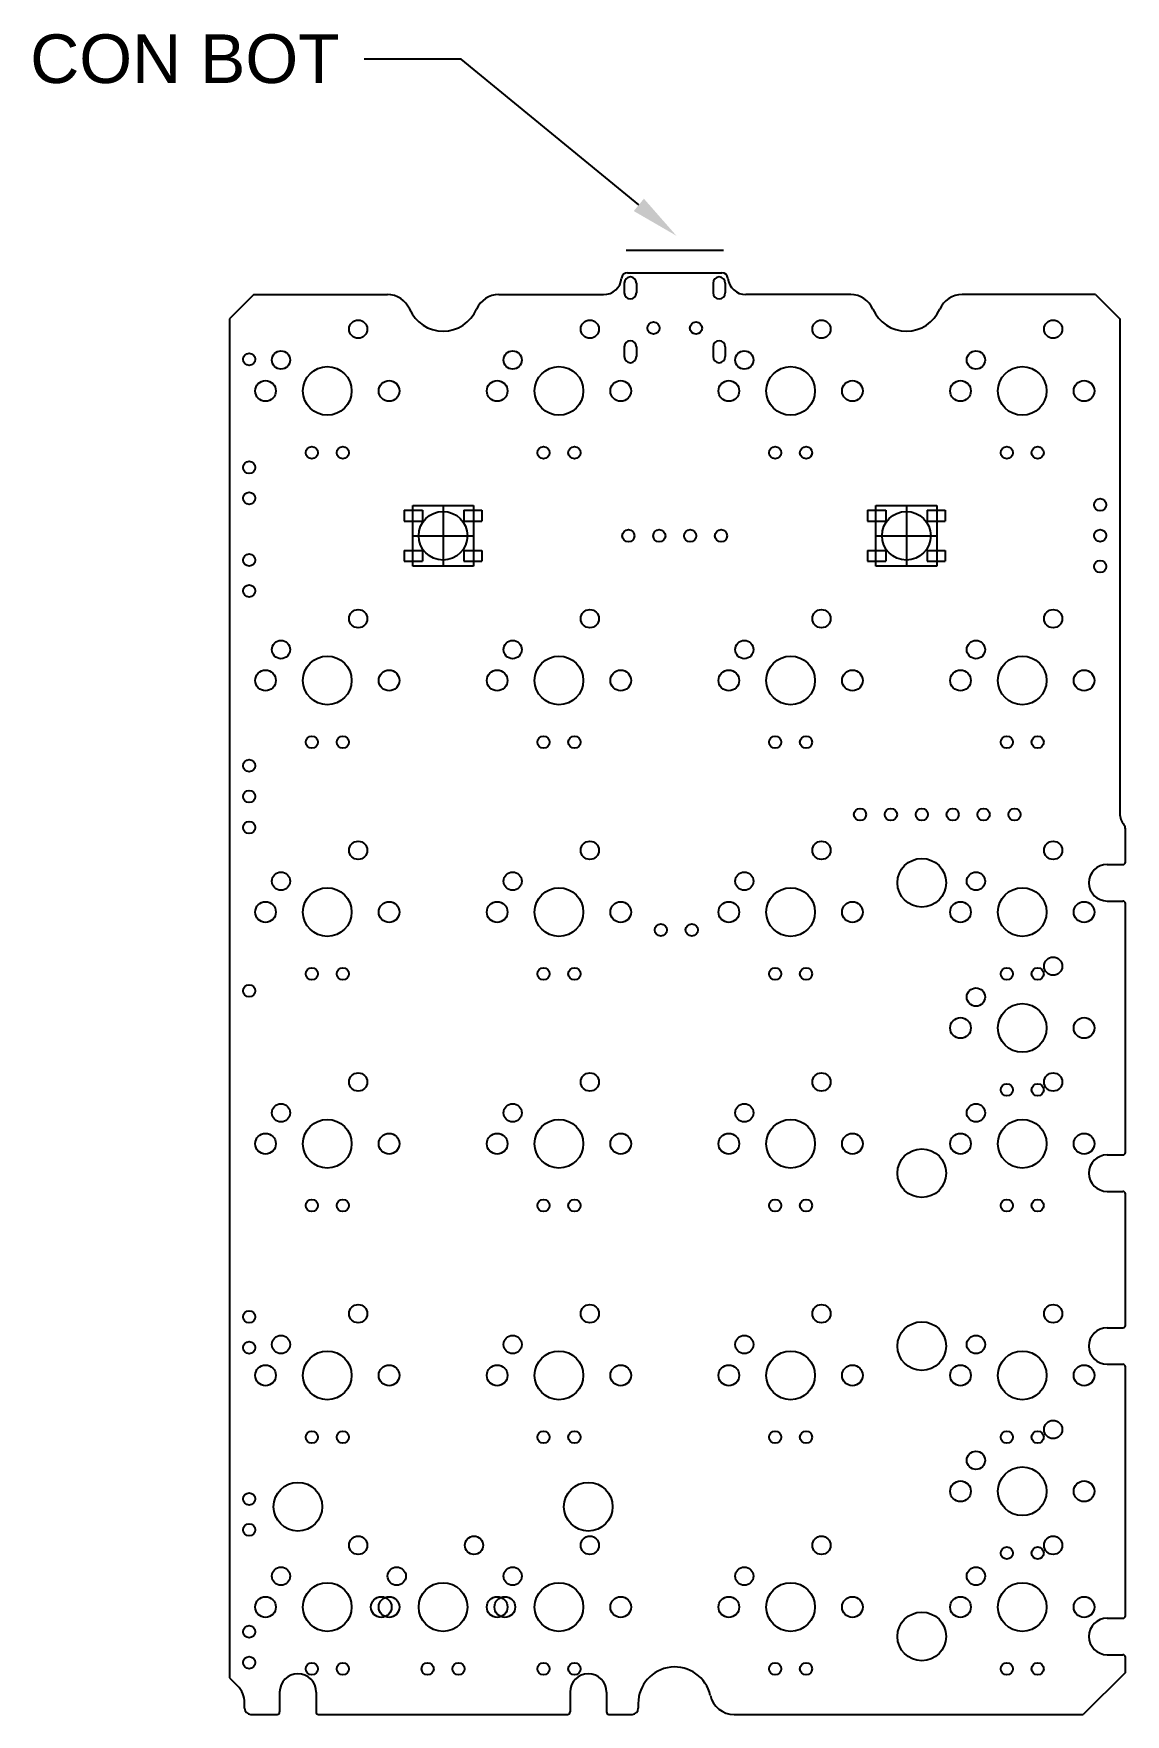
# Model space of a CAD drawing. Header units: millimetres. Extents: x 416 to 505, y 264 to 402.
import ezdxf
from ezdxf import colors
from ezdxf.entities.mleader import LeaderData, LeaderLine
from ezdxf.math import Vec2, Vec3

# ---------------------------------------------------------------- set-up
doc = ezdxf.new("R2010")
doc.units = ezdxf.units.MM
doc.layers.add('bpad', color=220, linetype='Continuous')
doc.styles.get("Standard").update_dxf_attribs({"font": 'arial.ttf'})

msp = doc.modelspace()

# ---------------------------------------------------------------- linework, layer by layer
at = {"layer": 'bpad', "color": 5}
msp.add_line((464.43, 384.63), (472.43, 384.63), dxfattribs=at)
at = {"layer": 'bpad', "color": 2}
for p, q in [((464.28, 381.93), (464.28, 381.13)), ((465.28, 381.93), (465.28, 381.13)), ((471.58, 381.93), (471.58, 381.13)), ((472.58, 381.93), (472.58, 381.13)), ((464.28, 376.68), (464.28, 375.88)), ((465.28, 376.68), (465.28, 375.88)), ((471.58, 376.68), (471.58, 375.88)), ((472.58, 376.68), (472.58, 375.88))]:
    msp.add_line(p, q, dxfattribs=at)
at = {"layer": 'bpad'}
for p, q in [((464.56, 382.78), (472.3, 382.78)), ((433.83, 380.98), (431.83, 378.98)), ((433.83, 380.98), (444.8, 380.98)), ((453.96, 380.98), (462.57, 380.98)), ((482.9, 380.98), (474.29, 380.98)), ((503.03, 380.98), (492.06, 380.98)), ((503.03, 380.98), (505.03, 378.98)), ((431.83, 378.98), (431.83, 267.22)), ((505.03, 378.98), (505.03, 338.33)), ((446.88, 363.65), (451.88, 363.65)), ((446.88, 358.65), (446.88, 363.65)), ((449.38, 363.65), (449.38, 358.65)), ((451.88, 363.65), (451.88, 358.65)), ((484.98, 363.65), (489.98, 363.65)), ((484.98, 358.65), (484.98, 363.65)), ((487.48, 363.65), (487.48, 358.65)), ((489.98, 363.65), (489.98, 358.65)), ((446.18, 363.25), (446.18, 362.35)), ((446.18, 363.25), (447.68, 363.25)), ((446.18, 362.35), (447.68, 362.35)), ((447.68, 363.25), (447.68, 362.35)), ((451.08, 363.25), (451.08, 362.35)), ((451.08, 363.25), (452.58, 363.25)), ((451.08, 362.35), (452.58, 362.35)), ((452.58, 363.25), (452.58, 362.35)), ((484.28, 363.25), (484.28, 362.35)), ((484.28, 363.25), (485.78, 363.25)), ((484.28, 362.35), (485.78, 362.35)), ((485.78, 363.25), (485.78, 362.35)), ((489.18, 363.25), (489.18, 362.35)), ((489.18, 363.25), (490.68, 363.25)), ((489.18, 362.35), (490.68, 362.35)), ((490.68, 363.25), (490.68, 362.35)), ((446.88, 361.15), (451.88, 361.15)), ((484.98, 361.15), (489.98, 361.15)), ((446.18, 359.95), (446.18, 359.05)), ((446.18, 359.95), (447.68, 359.95)), ((447.68, 359.95), (447.68, 359.05)), ((451.08, 359.95), (451.08, 359.05)), ((451.08, 359.95), (452.58, 359.95)), ((452.58, 359.95), (452.58, 359.05)), ((484.28, 359.95), (484.28, 359.05)), ((484.28, 359.95), (485.78, 359.95)), ((485.78, 359.95), (485.78, 359.05)), ((489.18, 359.95), (489.18, 359.05)), ((489.18, 359.95), (490.68, 359.95)), ((490.68, 359.95), (490.68, 359.05)), ((446.18, 359.05), (447.68, 359.05)), ((451.88, 358.65), (446.88, 358.65)), ((451.08, 359.05), (452.58, 359.05)), ((484.28, 359.05), (485.78, 359.05)), ((489.98, 358.65), (484.98, 358.65)), ((489.18, 359.05), (490.68, 359.05)), ((505.49, 334.31), (505.49, 337.05)), ((503.99, 334.11), (505.29, 334.11)), ((503.99, 331.11), (505.29, 331.11)), ((505.49, 310.43), (505.49, 330.91)), ((503.99, 310.23), (505.29, 310.23)), ((503.99, 307.23), (505.29, 307.23)), ((505.49, 296.21), (505.49, 307.03)), ((503.99, 296.01), (505.29, 296.01)), ((503.99, 293.01), (505.29, 293.01)), ((505.49, 272.33), (505.49, 292.81)), ((503.99, 272.13), (505.29, 272.13)), ((503.99, 269.13), (505.29, 269.13)), ((505.49, 267.68), (505.49, 268.93)), ((431.83, 267.22), (432.48, 266.58)), ((505.49, 267.68), (502.03, 264.22)), ((435.94, 266.06), (435.94, 264.42)), ((438.94, 266.06), (438.94, 264.42)), ((459.82, 266.06), (459.82, 264.42)), ((462.82, 266.06), (462.82, 264.42)), ((433.06, 264.72), (433.06, 265.16)), ((433.56, 264.22), (435.74, 264.22)), ((439.14, 264.22), (459.62, 264.22)), ((463.02, 264.22), (464.93, 264.22)), ((465.43, 265.12), (465.43, 264.72)), ((473.31, 264.22), (502.03, 264.22))]:
    msp.add_line(p, q, dxfattribs=at)
for centre, radius in [((442.4, 378.14), 0.75), ((461.45, 378.14), 0.75), ((480.5, 378.14), 0.75), ((499.55, 378.14), 0.75), ((436.05, 375.6), 0.75), ((455.1, 375.6), 0.75), ((474.15, 375.6), 0.75), ((493.2, 375.6), 0.75), ((439.86, 373.06), 2), ((458.91, 373.06), 2), ((477.96, 373.06), 2), ((497.01, 373.06), 2), ((434.78, 373.06), 0.85), ((444.94, 373.06), 0.85), ((453.83, 373.06), 0.85), ((463.99, 373.06), 0.85), ((472.88, 373.06), 0.85), ((483.04, 373.06), 0.85), ((491.93, 373.06), 0.85), ((502.09, 373.06), 0.85), ((438.59, 367.98), 0.5), ((441.13, 367.98), 0.5), ((457.64, 367.98), 0.5), ((460.18, 367.98), 0.5), ((476.69, 367.98), 0.5), ((479.23, 367.98), 0.5), ((495.74, 367.98), 0.5), ((498.28, 367.98), 0.5), ((449.38, 361.15), 2), ((487.48, 361.15), 2), ((442.4, 354.33), 0.75), ((461.45, 354.33), 0.75), ((480.5, 354.33), 0.75), ((499.55, 354.33), 0.75), ((436.05, 351.79), 0.75), ((455.1, 351.79), 0.75), ((474.15, 351.79), 0.75), ((493.2, 351.79), 0.75), ((439.86, 349.25), 2), ((458.91, 349.25), 2), ((477.96, 349.25), 2), ((497.01, 349.25), 2), ((434.78, 349.25), 0.85), ((444.94, 349.25), 0.85), ((453.83, 349.25), 0.85), ((463.99, 349.25), 0.85), ((472.88, 349.25), 0.85), ((483.04, 349.25), 0.85), ((491.93, 349.25), 0.85), ((502.09, 349.25), 0.85), ((438.59, 344.17), 0.5), ((441.13, 344.17), 0.5), ((457.64, 344.17), 0.5), ((460.18, 344.17), 0.5), ((476.69, 344.17), 0.5), ((479.23, 344.17), 0.5), ((495.74, 344.17), 0.5), ((498.28, 344.17), 0.5), ((442.4, 335.28), 0.75), ((461.45, 335.28), 0.75), ((480.5, 335.28), 0.75), ((499.55, 335.28), 0.75), ((488.75, 332.61), 2), ((436.05, 332.74), 0.75), ((455.1, 332.74), 0.75), ((474.15, 332.74), 0.75), ((493.2, 332.74), 0.75), ((439.86, 330.2), 2), ((458.91, 330.2), 2), ((477.96, 330.2), 2), ((497.01, 330.2), 2), ((434.78, 330.2), 0.85), ((444.94, 330.2), 0.85), ((453.83, 330.2), 0.85), ((463.99, 330.2), 0.85), ((472.88, 330.2), 0.85), ((483.04, 330.2), 0.85), ((491.93, 330.2), 0.85), ((502.09, 330.2), 0.85), ((499.55, 325.75), 0.75), ((438.59, 325.12), 0.5), ((441.13, 325.12), 0.5), ((457.64, 325.12), 0.5), ((460.18, 325.12), 0.5), ((476.69, 325.12), 0.5), ((479.23, 325.12), 0.5), ((495.74, 325.12), 0.5), ((498.28, 325.12), 0.5), ((493.2, 323.21), 0.75), ((491.93, 320.67), 0.85), ((502.09, 320.67), 0.85), ((442.4, 316.23), 0.75), ((461.45, 316.23), 0.75), ((480.5, 316.23), 0.75), ((499.55, 316.23), 0.75), ((495.74, 315.59), 0.5), ((498.28, 315.59), 0.5), ((436.05, 313.69), 0.75), ((455.1, 313.69), 0.75), ((474.15, 313.69), 0.75), ((493.2, 313.69), 0.75), ((439.86, 311.15), 2), ((458.91, 311.15), 2), ((477.96, 311.15), 2), ((434.78, 311.15), 0.85), ((444.94, 311.15), 0.85), ((453.83, 311.15), 0.85), ((463.99, 311.15), 0.85), ((472.88, 311.15), 0.85), ((483.04, 311.15), 0.85), ((491.93, 311.15), 0.85), ((502.09, 311.15), 0.85), ((488.75, 308.73), 2), ((438.59, 306.07), 0.5), ((441.13, 306.07), 0.5), ((457.64, 306.07), 0.5), ((460.18, 306.07), 0.5), ((476.69, 306.07), 0.5), ((479.23, 306.07), 0.5), ((495.74, 306.07), 0.5), ((498.28, 306.07), 0.5), ((442.4, 297.18), 0.75), ((461.45, 297.18), 0.75), ((480.5, 297.18), 0.75), ((499.55, 297.18), 0.75), ((488.75, 294.51), 2), ((436.05, 294.64), 0.75), ((455.1, 294.64), 0.75), ((474.15, 294.64), 0.75), ((493.2, 294.64), 0.75), ((439.86, 292.1), 2), ((458.91, 292.1), 2), ((477.96, 292.1), 2), ((497.01, 292.1), 2), ((434.78, 292.1), 0.85), ((444.94, 292.1), 0.85), ((453.83, 292.1), 0.85), ((463.99, 292.1), 0.85), ((472.88, 292.1), 0.85), ((483.04, 292.1), 0.85), ((491.93, 292.1), 0.85), ((502.09, 292.1), 0.85), ((438.59, 287.02), 0.5), ((441.13, 287.02), 0.5), ((457.64, 287.02), 0.5), ((460.18, 287.02), 0.5), ((476.69, 287.02), 0.5), ((479.23, 287.02), 0.5), ((495.74, 287.02), 0.5), ((498.28, 287.02), 0.5), ((499.55, 287.65), 0.75), ((493.2, 285.11), 0.75), ((491.93, 282.57), 0.85), ((502.09, 282.57), 0.85), ((437.44, 281.3), 2), ((461.32, 281.3), 2), ((442.4, 278.13), 0.75), ((451.92, 278.13), 0.75), ((461.45, 278.13), 0.75), ((480.5, 278.13), 0.75), ((495.74, 277.49), 0.5), ((498.28, 277.49), 0.5), ((499.55, 278.13), 0.75), ((436.05, 275.59), 0.75), ((445.57, 275.59), 0.75), ((455.1, 275.59), 0.75), ((474.15, 275.59), 0.75), ((493.2, 275.59), 0.75), ((434.78, 273.05), 0.85), ((444.3, 273.05), 0.85), ((444.94, 273.05), 0.85), ((453.83, 273.05), 0.85), ((454.46, 273.05), 0.85), ((458.91, 273.05), 2), ((463.99, 273.05), 0.85), ((472.88, 273.05), 0.85), ((477.96, 273.05), 2), ((483.04, 273.05), 0.85), ((491.93, 273.05), 0.85), ((502.09, 273.05), 0.85), ((488.75, 270.63), 2), ((438.59, 267.97), 0.5), ((441.13, 267.97), 0.5), ((448.11, 267.97), 0.5), ((450.65, 267.97), 0.5), ((457.64, 267.97), 0.5), ((460.18, 267.97), 0.5), ((476.69, 267.97), 0.5), ((479.23, 267.97), 0.5), ((495.74, 267.97), 0.5), ((498.28, 267.97), 0.5)]:
    msp.add_circle(centre, radius, dxfattribs=at)
at = {"layer": 'bpad', "color": 2, "linetype": 'Continuous'}
for centre in [(466.68, 378.23), (470.18, 378.23), (433.43, 375.66), (433.43, 366.77), (433.43, 364.23), (503.41, 363.7), (464.62, 361.15), (467.16, 361.15), (469.7, 361.15), (472.24, 361.15), (503.41, 361.16), (433.43, 359.15), (503.41, 358.62), (433.43, 356.61), (433.43, 342.24), (433.43, 339.7), (483.67, 338.22), (486.21, 338.22), (488.75, 338.22), (491.29, 338.22), (493.83, 338.22), (496.37, 338.22), (433.43, 337.16), (467.29, 328.73), (469.83, 328.73), (433.43, 323.72), (433.43, 296.92), (433.43, 294.38), (433.43, 281.94), (433.43, 279.4), (433.43, 271.02), (433.43, 268.48)]:
    msp.add_circle(centre, 0.5, dxfattribs=at)
at = {"layer": 'bpad', "color": 4}
for centre in [(497.01, 320.67), (497.01, 311.15), (497.01, 282.57), (439.86, 273.05), (449.38, 273.05), (497.01, 273.05)]:
    msp.add_circle(centre, 2, dxfattribs=at)
at = {"layer": 'bpad'}
for centre, radius, start, end in [((462.57, 382.48), 1.5, 270, 354.2608), ((464.56, 382.28), 0.5, 90, 174.2608), ((472.3, 382.28), 0.5, 5.7392, 90), ((474.29, 382.48), 1.5, 185.7392, 270), ((444.8, 378.98), 2, 23.5782, 90), ((453.96, 378.98), 2, 90, 156.4218), ((482.9, 378.98), 2, 23.5782, 90), ((492.06, 378.98), 2, 90, 156.4218), ((449.38, 380.98), 3, 203.5782, 336.4218), ((487.48, 380.98), 3, 203.5782, 336.4218), ((506.53, 338.33), 1.5, 180, 219.6461), ((504.99, 337.05), 0.5, 0, 39.6461), ((503.99, 332.61), 1.5, 90, 270), ((505.29, 334.31), 0.2, 270, 0), ((505.29, 330.91), 0.2, 0, 90), ((503.99, 308.73), 1.5, 90, 270), ((505.29, 310.43), 0.2, 270, 0), ((505.29, 307.03), 0.2, 0, 90), ((503.99, 294.51), 1.5, 90, 270), ((505.29, 296.21), 0.2, 270, 0), ((505.29, 292.81), 0.2, 0, 90), ((505.29, 272.33), 0.2, 270, 0), ((503.99, 270.63), 1.5, 90, 270), ((505.29, 268.93), 0.2, 0, 90), ((437.44, 266.06), 1.5, 0, 180), ((461.32, 266.06), 1.5, 0, 180), ((468.43, 265.12), 3, 12.709, 180), ((431.06, 265.16), 2, 0, 45), ((473.31, 266.22), 2, 192.709, 270), ((433.56, 264.72), 0.5, 180, 270), ((435.74, 264.42), 0.2, 270, 0), ((439.14, 264.42), 0.2, 180, 270), ((459.62, 264.42), 0.2, 270, 0), ((463.02, 264.42), 0.2, 180, 270), ((464.93, 264.72), 0.5, 270, 0)]:
    msp.add_arc(centre, radius, start, end, dxfattribs=at)
at = {"layer": 'bpad', "color": 2, "linetype": 'Continuous'}
for centre, start, end in [((464.78, 381.93), 0, 180), ((472.08, 381.93), 0, 180), ((464.78, 381.13), 180, 0), ((472.08, 381.13), 180, 0), ((464.78, 376.68), 0, 180), ((472.08, 376.68), 0, 180), ((464.78, 375.88), 180, 0), ((472.08, 375.88), 180, 0)]:
    msp.add_arc(centre, 0.5, start, end, dxfattribs=at)

# ---------------------------------------------------------------- leaders
at = {"layer": 'bpad'}
ml = msp.add_multileader_mtext('Standard', dxfattribs=at)
ml.set_content('CON BOT', color=256)
ml.set_leader_properties()
ml.build(insert=Vec2(0, 0))
ctx = ml.context
ctx.base_point, ctx.plane_origin = Vec3(413.81, 400.35), Vec3(468.57, 385.82)
ctx.text_align_type = 2
notes = []
notes.append((ctx, [(0, (1, 1, 0), (450.88, 400.35), (-1, 0), 8, [(0, [(468.57, 385.82)], 0, [])])]))
ctx.mtext.insert, ctx.mtext.alignment, ctx.mtext.flow_direction = Vec3(440.88, 402.38), 3, 5
for ctx, leaders in notes:
    for number, flags, end, landing, length, lines in leaders:
        leader = LeaderData()
        leader.index, (leader.has_last_leader_line, leader.has_dogleg_vector, leader.attachment_direction) = number, flags
        leader.last_leader_point, leader.dogleg_vector, leader.dogleg_length = Vec3(end), Vec3(landing), length
        for number, points, colour, breaks in lines:
            line = LeaderLine()
            line.index, line.vertices, line.color, line.breaks = number, Vec3.list(points), colors.encode_raw_color(colour), breaks
            leader.lines.append(line)
        ctx.leaders.append(leader)

doc.saveas('drawing.dxf')
